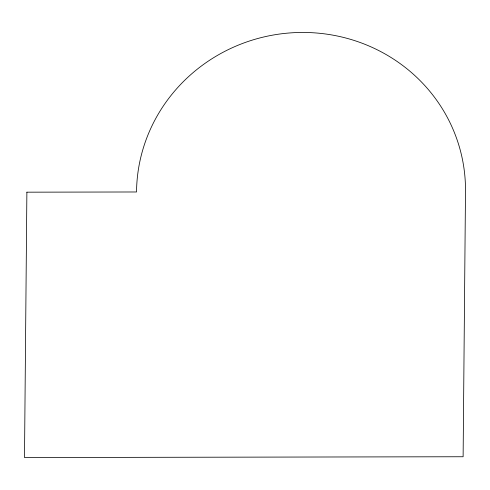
<?xml version="1.0" encoding="UTF-8"?>
<svg xmlns="http://www.w3.org/2000/svg" width="490" height="490" viewBox="0 0 490 490"><rect width="100%" height="100%" fill="white"/><g stroke="black" fill="none" stroke-linecap="round" stroke-linejoin="round"><path stroke-width="0.73" d="M26.883 192.178L24.5 457.55L463.117 456.747L465.5 191.376A164.622 159.085 -9 0 0 302.446 32.45A164.622 159.085 -9 0 0 136.538 191.976L26.883 192.178"/></g></svg>
